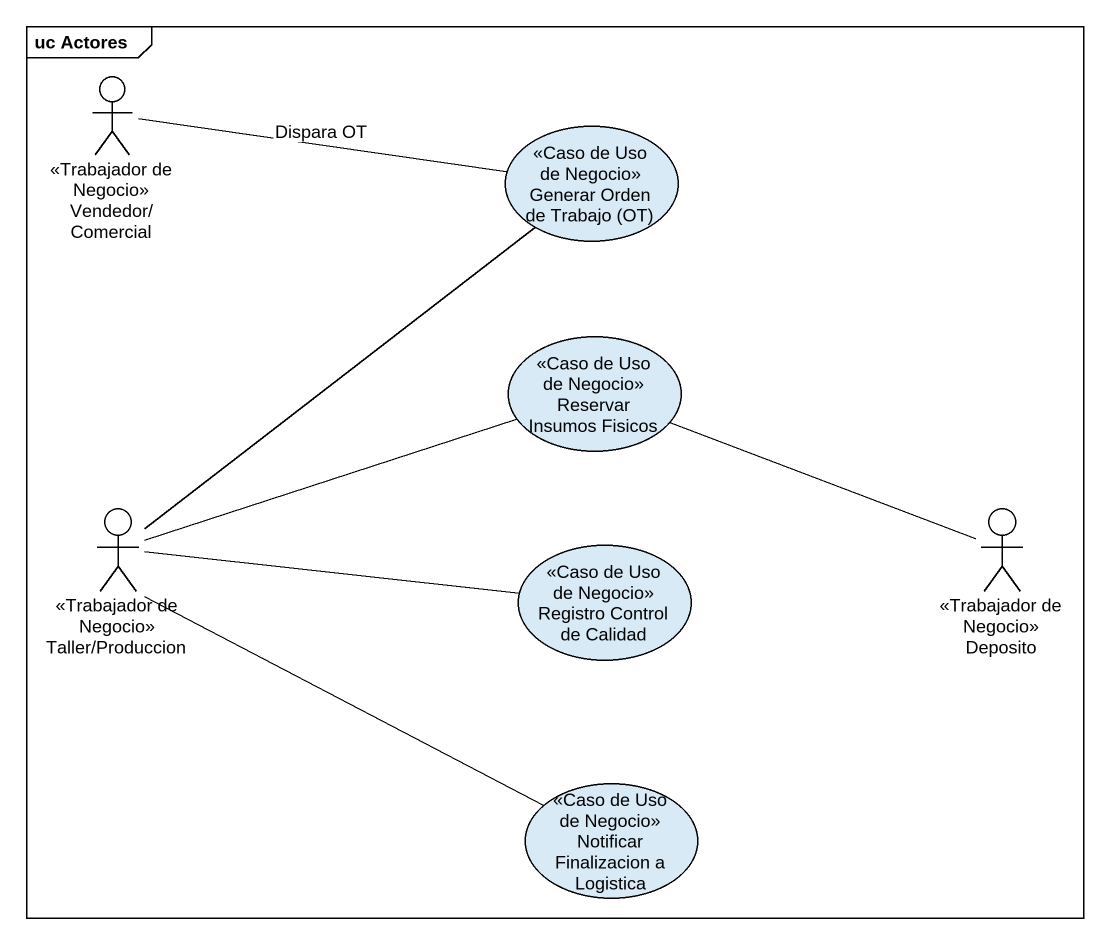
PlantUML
@startuml
mainframe uc Actores
actor "<<Trabajador de Negocio>> Vendedor/Comercial" as Trabajador_de_Negocio
usecase "<<Caso de Uso de Negocio>> Generar Orden de Trabajo (OT)" as Caso_de_Uso_de_Negocio
usecase "<<Caso de Uso de Negocio>> Reservar Insumos Fisicos" as Caso_de_Uso_de_Negocio_2
actor "<<Trabajador de Negocio>> Taller/Produccion" as Trabajador_de_Negocio_2
actor "<<Trabajador de Negocio>> Deposito" as Trabajador_de_Negocio_3
usecase "<<Caso de Uso de Negocio>> Registro Control de Calidad" as Caso_de_Uso_de_Negocio_3
usecase "<<Caso de Uso de Negocio>> Notificar Finalizacion a Logistica" as Caso_de_Uso_de_Negocio_4
Trabajador_de_Negocio -right- Caso_de_Uso_de_Negocio : Dispara OT
Trabajador_de_Negocio_2 -up- Caso_de_Uso_de_Negocio
Trabajador_de_Negocio_2 -right- Caso_de_Uso_de_Negocio_2
Trabajador_de_Negocio_2 -right- Caso_de_Uso_de_Negocio_3
Trabajador_de_Negocio_2 -right- Caso_de_Uso_de_Negocio_4
Trabajador_de_Negocio_3 -left- Caso_de_Uso_de_Negocio_2
@enduml
